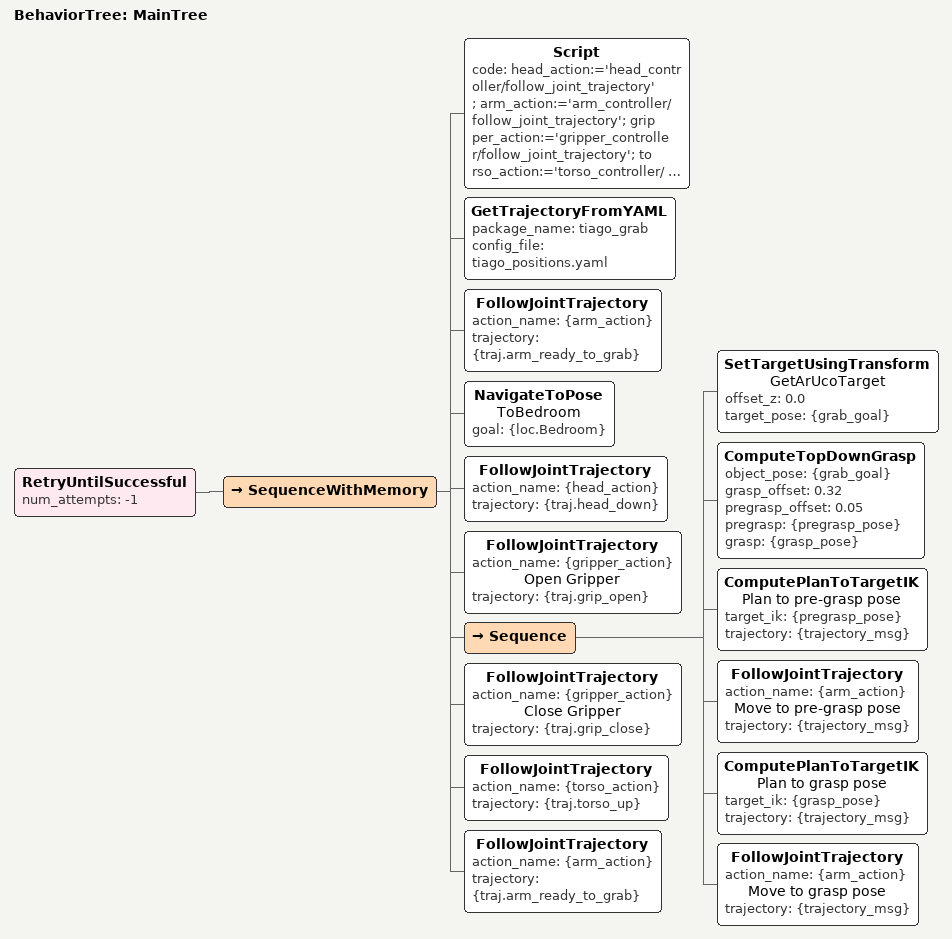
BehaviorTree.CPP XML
<root BTCPP_format="4">
  <BehaviorTree ID="MainTree">
    <RetryUntilSuccessful num_attempts="-1">
      <SequenceWithMemory>
        <Script code=" head_action:='head_controller/follow_joint_trajectory'; arm_action:='arm_controller/follow_joint_trajectory'; gripper_action:='gripper_controller/follow_joint_trajectory'; torso_action:='torso_controller/follow_joint_trajectory'"/>
        <GetTrajectoryFromYAML package_name="tiago_grab" config_file="tiago_positions.yaml"/>

        <!-- Move arm -->
        <FollowJointTrajectory action_name="{arm_action}" trajectory="{traj.arm_ready_to_grab}"/>

        <!-- Navigate -->
        <NavigateToPose name="ToBedroom" goal="{loc.Bedroom}"/>

        <!-- Move head -->
        <FollowJointTrajectory action_name="{head_action}" trajectory="{traj.head_down}"/>

        <!-- Pick Object -->
        <FollowJointTrajectory action_name="{gripper_action}" name="Open Gripper" trajectory="{traj.grip_open}"/>
        <Sequence>
          <SetTargetUsingTransform name="GetArUcoTarget" offset_z="0.0" target_pose="{grab_goal}"/>
          <ComputeTopDownGrasp object_pose="{grab_goal}" grasp_offset="0.32" pregrasp_offset="0.05" pregrasp="{pregrasp_pose}" grasp="{grasp_pose}"/>

          <ComputePlanToTargetIK name="Plan to pre-grasp pose" target_ik="{pregrasp_pose}" trajectory="{trajectory_msg}"/>
          <FollowJointTrajectory action_name="{arm_action}" name="Move to pre-grasp pose" trajectory="{trajectory_msg}"/>

          <ComputePlanToTargetIK name="Plan to grasp pose" target_ik="{grasp_pose}" trajectory="{trajectory_msg}"/>
          <FollowJointTrajectory action_name="{arm_action}" name="Move to grasp pose" trajectory="{trajectory_msg}"/>
        </Sequence>
        <FollowJointTrajectory action_name="{gripper_action}" name="Close Gripper" trajectory="{traj.grip_close}"/>

        <!-- Move torso -->
        <FollowJointTrajectory action_name="{torso_action}" trajectory="{traj.torso_up}"/>
        <FollowJointTrajectory action_name="{arm_action}" trajectory="{traj.arm_ready_to_grab}"/>

      </SequenceWithMemory>
    </RetryUntilSuccessful>
  </BehaviorTree>
</root>
